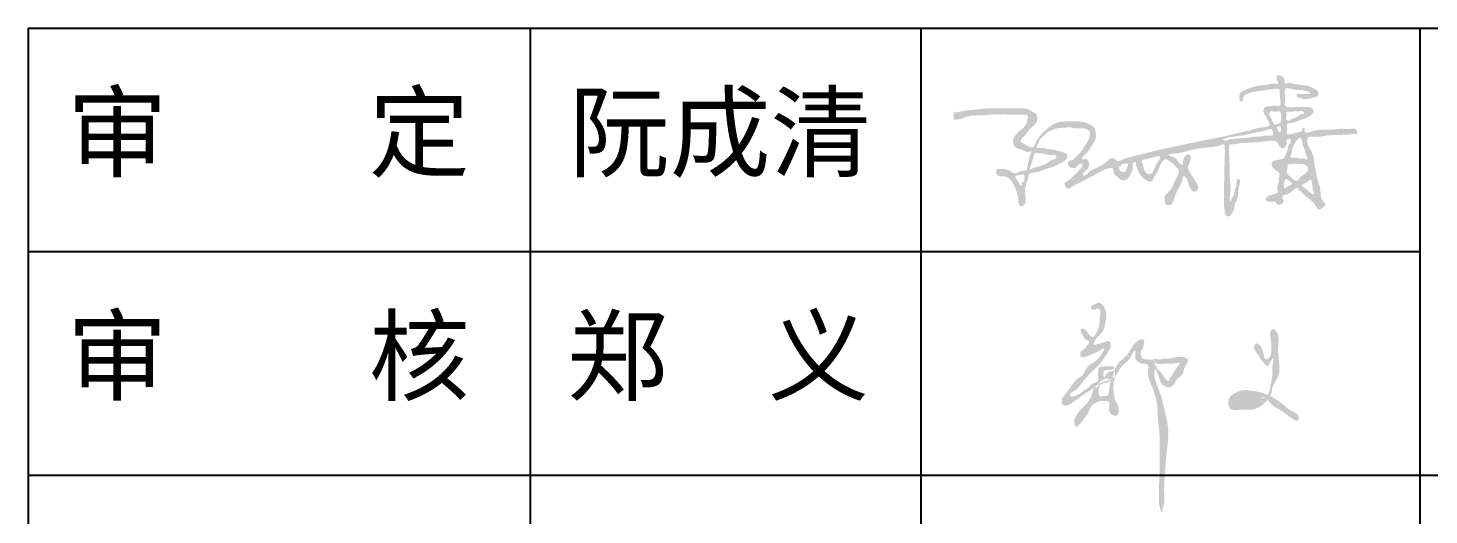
# Model space of a CAD drawing. Header units: millimetres. Extents: x 7577 to 20709, y -191 to 3630.
# Drawn here: x 9922.5 to 9991.4, y 512.1 to 536 of the extents above; entities that cross this region are included whole.
import ezdxf

# ---------------------------------------------------------------- set-up
doc = ezdxf.new("R2010")
doc.units = ezdxf.units.MM
doc.layers.add('独立基础', color=110, linetype='Continuous', lineweight=18)
doc.styles.get("Standard").update_dxf_attribs({"font": ''})
doc.styles.get('Standard').set_extended_font_data('SimSun')

# ---------------------------------------------------------------- blocks, each defined once
blk = doc.blocks.new('222')
h = blk.add_hatch(color=256)
edge = h.paths.add_edge_path()
edge.add_spline(control_points=[(563359.747, 2710283.663), (563359.754, 2710283.645), (563359.773, 2710283.611), (563359.796, 2710283.556), (563359.844, 2710283.557), (563359.852, 2710283.52), (563359.815, 2710283.491), (563359.792, 2710283.451), (563359.754, 2710283.425), (563359.732, 2710283.392), (563359.752, 2710283.345), (563359.817, 2710283.356), (563359.868, 2710283.385), (563359.936, 2710283.411), (563359.976, 2710283.435), (563360.06, 2710283.485), (563359.94, 2710283.283), (563359.822, 2710283.268), (563359.782, 2710283.132), (563359.676, 2710283.084), (563359.623, 2710282.986), (563359.56, 2710282.908), (563359.508, 2710282.852), (563359.536, 2710282.711), (563359.708, 2710282.856), (563359.804, 2710282.919), (563359.894, 2710282.976), (563359.963, 2710283.043), (563360.063, 2710283.067), (563360.108, 2710283.095), (563360.161, 2710283.111), (563360.153, 2710283.144), (563360.17, 2710283.187), (563360.098, 2710283.186), (563360.057, 2710283.166), (563360.021, 2710283.083), (563360.009, 2710283.178), (563360.048, 2710283.204), (563360.085, 2710283.2), (563360.12, 2710283.197), (563360.18, 2710283.241), (563360.063, 2710283.248), (563360.019, 2710283.239), (563359.958, 2710283.239), (563359.955, 2710283.17), (563359.954, 2710283.121), (563359.961, 2710283.054), (563359.884, 2710283.044), (563359.842, 2710282.985), (563359.779, 2710282.954), (563359.726, 2710282.902), (563359.674, 2710282.89), (563359.626, 2710282.87), (563359.601, 2710282.918), (563359.695, 2710282.952), (563359.758, 2710283.042), (563359.841, 2710283.145), (563359.942, 2710283.232), (563360.017, 2710283.323), (563360.074, 2710283.411), (563360.112, 2710283.478), (563360.102, 2710283.557), (563360.026, 2710283.535), (563359.975, 2710283.515), (563359.938, 2710283.511), (563359.889, 2710283.486), (563359.922, 2710283.574), (563359.968, 2710283.611), (563360.027, 2710283.68), (563360.043, 2710283.776), (563360.064, 2710283.867), (563360.035, 2710283.947), (563360.003, 2710283.986), (563359.962, 2710284.02), (563359.921, 2710283.984), (563359.866, 2710283.978), (563359.872, 2710283.911), (563359.923, 2710283.927), (563359.956, 2710283.945), (563359.991, 2710283.912), (563359.971, 2710283.843), (563359.977, 2710283.762), (563359.955, 2710283.676), (563359.922, 2710283.631), (563359.89, 2710283.576), (563359.84, 2710283.631), (563359.815, 2710283.665), (563359.787, 2710283.696), (563359.747, 2710283.696), (563359.744, 2710283.671), (563359.747, 2710283.663)], knot_values=[0, 0, 0, 0, 0.241435, 0.484746, 0.623163, 0.707656, 0.859364, 1.130632, 1.266284, 1.397696, 1.578053, 1.714788, 2.098146, 2.321644, 2.557336, 2.71018, 3.240053, 3.945486, 4.357315, 4.704169, 5.276311, 5.625097, 5.924092, 6.143042, 7.031049, 7.411518, 7.694128, 8.286541, 8.534452, 8.876718, 8.990982, 9.069314, 9.245559, 9.384156, 9.72695, 9.868204, 10.143063, 10.268526, 10.403122, 10.568693, 10.707615, 11.044501, 11.296022, 11.420896, 11.67919, 11.910298, 12.095827, 12.357939, 12.642186, 12.941528, 13.194372, 13.492174, 13.616504, 13.706365, 14.000866, 14.458648, 15.125703, 15.529146, 16.0541, 16.532849, 16.781793, 16.98736, 17.280773, 17.475823, 17.666565, 17.764092, 17.984698, 18.302444, 18.666186, 18.968908, 19.464105, 19.741891, 19.939271, 20.084719, 20.299491, 20.492681, 20.647522, 20.848594, 20.960857, 21.081256, 21.312365, 21.744868, 22.081391, 22.316632, 22.458736, 22.702498, 22.921557, 23.041956, 23.181602, 23.276705, 23.276705, 23.276705, 23.276705], degree=3, periodic=0)
edge = h.paths.add_edge_path()
edge.add_spline(control_points=[(563359.901, 2710282.984), (563359.895, 2710282.957), (563359.882, 2710282.901), (563359.836, 2710282.803), (563359.75, 2710282.739), (563359.693, 2710282.651), (563359.661, 2710282.591), (563359.676, 2710282.5), (563359.747, 2710282.554), (563359.783, 2710282.615), (563359.845, 2710282.683), (563359.861, 2710282.768), (563359.921, 2710282.8), (563359.977, 2710282.834), (563360.03, 2710282.825), (563360.099, 2710282.826), (563360.085, 2710282.748), (563360.084, 2710282.677), (563360.205, 2710282.616), (563360.211, 2710282.762), (563360.153, 2710282.833), (563360.145, 2710282.9), (563360.136, 2710282.991), (563360.139, 2710283.078), (563360.193, 2710283.169), (563360.238, 2710283.258), (563360.342, 2710283.318), (563360.359, 2710283.396), (563360.418, 2710283.458), (563360.384, 2710283.338), (563360.436, 2710283.297), (563360.482, 2710283.269), (563360.524, 2710283.278), (563360.575, 2710283.249), (563360.539, 2710283.158), (563360.604, 2710282.998), (563360.669, 2710282.829), (563360.67, 2710282.603), (563360.699, 2710282.432), (563360.69, 2710282.193), (563360.699, 2710281.989), (563360.684, 2710281.805), (563360.687, 2710281.695), (563360.684, 2710281.604), (563360.692, 2710281.554), (563360.721, 2710281.474), (563360.731, 2710281.55), (563360.757, 2710281.609), (563360.743, 2710281.75), (563360.758, 2710281.957), (563360.774, 2710282.205), (563360.813, 2710282.467), (563360.759, 2710282.691), (563360.716, 2710282.888), (563360.651, 2710283.042), (563360.623, 2710283.133), (563360.64, 2710283.244), (563360.694, 2710283.077), (563360.73, 2710283.005), (563360.857, 2710282.975), (563360.883, 2710283.094), (563360.979, 2710283.135), (563360.982, 2710283.219), (563361.021, 2710283.266), (563361.047, 2710283.338), (563360.968, 2710283.359), (563360.891, 2710283.357), (563360.814, 2710283.331), (563360.736, 2710283.339), (563360.688, 2710283.318), (563360.609, 2710283.346), (563360.624, 2710283.294), (563360.667, 2710283.264), (563360.744, 2710283.28), (563360.833, 2710283.27), (563360.887, 2710283.283), (563360.951, 2710283.291), (563360.883, 2710283.215), (563360.865, 2710283.16), (563360.815, 2710283.109), (563360.803, 2710283.039), (563360.734, 2710283.13), (563360.71, 2710283.178), (563360.656, 2710283.209), (563360.658, 2710283.25), (563360.624, 2710283.26), (563360.641, 2710283.289), (563360.632, 2710283.324), (563360.59, 2710283.323), (563360.551, 2710283.328), (563360.501, 2710283.323), (563360.469, 2710283.365), (563360.457, 2710283.415), (563360.492, 2710283.453), (563360.501, 2710283.494), (563360.517, 2710283.541), (563360.49, 2710283.57), (563360.446, 2710283.565), (563360.403, 2710283.529), (563360.352, 2710283.462), (563360.312, 2710283.381), (563360.246, 2710283.328), (563360.197, 2710283.281), (563360.169, 2710283.232), (563360.132, 2710283.179), (563360.15, 2710283.113), (563360.093, 2710283.079), (563360.1, 2710283.039), (563360.09, 2710283.009), (563360.09, 2710282.971), (563360.085, 2710282.931), (563360.069, 2710282.876), (563360.018, 2710282.893), (563359.962, 2710282.873), (563359.962, 2710282.936), (563359.959, 2710282.974), (563359.973, 2710283.006), (563359.995, 2710283.049), (563360.055, 2710283.029), (563360.103, 2710283.074), (563360.055, 2710283.113), (563360.006, 2710283.078), (563359.958, 2710283.044), (563359.955, 2710282.978), (563359.903, 2710282.995), (563359.901, 2710282.984)], knot_values=[0, 0, 0, 0, 0.323183, 0.688057, 1.265438, 1.578524, 1.909631, 2.137553, 2.338433, 2.686776, 3.097923, 3.378242, 3.650315, 3.875533, 4.12048, 4.315311, 4.533266, 4.864068, 5.162473, 5.685517, 5.874437, 6.293279, 6.443449, 6.976463, 7.280525, 7.702981, 8.145843, 8.602973, 8.660681, 9.028769, 9.25183, 9.489451, 9.611924, 9.755129, 10.086723, 10.535745, 11.820585, 12.197219, 13.224019, 13.880256, 15.056014, 15.658186, 16.068334, 16.396452, 16.67531, 16.862109, 16.973071, 17.319025, 17.776507, 18.557383, 19.840175, 20.730779, 21.699683, 22.548276, 23.165681, 23.643501, 23.780724, 24.220123, 24.713003, 25.008634, 25.461518, 25.835338, 26.136051, 26.345753, 26.606272, 26.822509, 27.139715, 27.569335, 27.7657, 28.039262, 28.265837, 28.390288, 28.508218, 28.886147, 29.248668, 29.554142, 29.644771, 29.833902, 30.281951, 30.566762, 30.662216, 30.983224, 31.306298, 31.498465, 31.627419, 31.724103, 31.801055, 31.96733, 32.034639, 32.265184, 32.472299, 32.558457, 32.878262, 32.953673, 33.161724, 33.386254, 33.470782, 33.590375, 33.8598, 34.125813, 34.589903, 34.917625, 35.128942, 35.398271, 35.598688, 35.869184, 36.09329, 36.243391, 36.304974, 36.469943, 36.681166, 36.828286, 37.038108, 37.217499, 37.369818, 37.62416, 37.7046, 37.791709, 38.165414, 38.282109, 38.4089, 38.706737, 38.896922, 39.12496, 39.26717, 39.26717, 39.26717, 39.26717], degree=3, periodic=0)
h = blk.add_hatch(color=256)
edge = h.paths.add_edge_path()
edge.add_spline(control_points=[(563361.872, 2710283.512), (563361.911, 2710283.494), (563361.941, 2710283.431), (563361.953, 2710283.305), (563362.042, 2710283.362), (563362.033, 2710283.464), (563362.034, 2710283.566), (563362.008, 2710283.652), (563362.059, 2710283.706), (563362.142, 2710283.619), (563362.102, 2710283.466), (563362.134, 2710283.289), (563362.135, 2710283.11), (563362.04, 2710283.01), (563362.042, 2710282.924), (563362.002, 2710282.852), (563361.94, 2710282.78), (563361.811, 2710282.709), (563361.689, 2710282.737), (563361.519, 2710282.694), (563361.507, 2710282.863), (563361.598, 2710282.926), (563361.694, 2710282.964), (563361.803, 2710282.951), (563361.895, 2710282.935), (563361.988, 2710282.904), (563362.07, 2710282.86), (563362.176, 2710282.793), (563362.256, 2710282.706), (563362.365, 2710282.673), (563362.37, 2710282.565), (563362.241, 2710282.638), (563362.174, 2710282.709), (563362.058, 2710282.756), (563362.004, 2710282.824), (563361.944, 2710282.896), (563361.891, 2710282.835), (563361.842, 2710282.796), (563361.778, 2710282.764), (563361.703, 2710282.772), (563361.637, 2710282.764), (563361.572, 2710282.813), (563361.61, 2710282.881), (563361.69, 2710282.864), (563361.778, 2710282.865), (563361.863, 2710282.862), (563361.943, 2710282.853), (563362.011, 2710282.905), (563362.02, 2710282.995), (563362.041, 2710283.079), (563362.053, 2710283.168), (563362.041, 2710283.239), (563362.08, 2710283.371), (563362.019, 2710283.299), (563361.998, 2710283.215), (563361.939, 2710283.295), (563361.898, 2710283.334), (563361.878, 2710283.389), (563361.84, 2710283.422), (563361.818, 2710283.47), (563361.839, 2710283.499), (563361.856, 2710283.529), (563361.867, 2710283.514), (563361.872, 2710283.512)], knot_values=[0, 0, 0, 0, 0.53186, 0.87731, 1.070876, 1.531475, 2.040129, 2.397091, 2.570395, 2.758382, 3.590361, 4.40019, 5.022738, 5.728825, 5.95739, 6.041425, 6.746934, 7.125305, 7.783743, 8.330377, 8.840766, 9.25301, 9.651439, 10.103146, 10.582561, 10.820404, 11.324898, 11.731594, 12.374595, 12.803262, 12.991137, 13.383763, 13.947722, 14.495838, 14.775252, 15.124929, 15.339263, 15.606432, 15.952108, 16.177767, 16.537029, 16.776266, 16.986355, 17.269054, 17.683186, 18.116106, 18.32296, 18.672638, 19.02364, 19.406844, 19.784471, 20.066283, 20.481316, 20.654596, 20.967366, 21.246804, 21.513923, 21.749379, 21.922659, 22.160326, 22.286379, 22.392707, 22.460489, 22.460489, 22.460489, 22.460489], degree=3, periodic=0)

msp = doc.modelspace()

# ---------------------------------------------------------------- hatches: boundary and pattern name
h = msp.add_hatch(color=7)
edge = h.paths.add_edge_path(flags=16)
edge.add_spline(control_points=[(9976.121, 529.139), (9976.109, 529.104), (9976.108, 529.026), (9976.186, 528.959), (9976.261, 528.91), (9976.345, 528.893), (9976.435, 528.914), (9976.46, 529.007), (9976.509, 529.083), (9976.541, 529.169), (9976.575, 529.241), (9976.547, 529.329), (9976.434, 529.329), (9976.342, 529.306), (9976.233, 529.283), (9976.203, 529.186), (9976.127, 529.204), (9976.123, 529.165), (9976.124, 529.147), (9976.121, 529.139)], knot_values=[0, 0, 0, 0, 1.094844, 2.010583, 2.936971, 3.772058, 4.559337, 5.371692, 6.406572, 7.298431, 8.125414, 8.707814, 9.723429, 10.914867, 11.774738, 12.831234, 13.232699, 13.516351, 13.791121, 13.791121, 13.791121, 13.791121], degree=3, periodic=0)
edge = h.paths.add_edge_path()
edge.add_spline(control_points=[(9967.999, 531.495), (9967.999, 531.561), (9967.994, 531.666), (9968.005, 531.767), (9967.993, 531.835), (9968.076, 531.831), (9968.261, 531.861), (9968.598, 531.941), (9969.053, 531.962), (9969.45, 532.032), (9969.815, 532.028), (9970.186, 532.027), (9970.576, 532.042), (9971.012, 532.023), (9971.325, 532.033), (9971.638, 532.02), (9971.838, 531.877), (9972.075, 531.768), (9972.141, 531.515), (9972.017, 531.215), (9971.695, 531.033), (9971.544, 530.704), (9971.328, 530.581), (9971.261, 530.381), (9971.543, 530.262), (9971.877, 530.002), (9972.018, 530.321), (9972.115, 530.551), (9972.371, 530.839), (9972.685, 531.127), (9972.998, 531.324), (9973.388, 531.411), (9973.799, 531.372), (9974.276, 531.417), (9974.628, 531.277), (9974.912, 531.141), (9974.975, 530.843), (9975.007, 530.555), (9974.809, 530.234), (9974.629, 529.929), (9974.428, 529.742), (9974.285, 529.624), (9974.346, 529.487), (9974.511, 529.591), (9974.706, 529.345), (9974.613, 529.007), (9974.37, 528.921), (9974.329, 528.813), (9974.372, 528.676), (9974.6, 528.832), (9974.721, 529.001), (9974.982, 529.076), (9975.178, 529.199), (9975.4, 529.318), (9975.57, 529.477), (9975.768, 529.628), (9975.929, 529.547), (9976.041, 529.362), (9976.316, 529.545), (9976.909, 529.699), (9977.912, 529.964), (9979.191, 530.228), (9980.421, 530.494), (9981.425, 530.673), (9982.176, 530.885), (9982.661, 530.952), (9983.035, 531.118), (9983.299, 531.085), (9983.584, 531.208), (9983.42, 531.41), (9983.375, 531.605), (9983.222, 531.762), (9983.198, 531.958), (9983.297, 532.135), (9983.551, 532.126), (9983.764, 532.198), (9984.019, 532.116), (9984.062, 532.282), (9984.047, 532.495), (9984.007, 532.714), (9984.017, 533.046), (9983.694, 532.966), (9983.41, 532.963), (9983.075, 532.876), (9982.724, 532.859), (9982.46, 532.77), (9982.258, 532.665), (9982.2, 532.522), (9982.222, 532.41), (9982.129, 532.32), (9982.032, 532.449), (9982.019, 532.586), (9982.059, 532.829), (9982.381, 532.96), (9982.711, 533.095), (9983.089, 533.183), (9983.434, 533.172), (9983.675, 533.288), (9983.987, 533.176), (9983.917, 533.379), (9983.872, 533.467), (9983.849, 533.561), (9983.882, 533.671), (9984.01, 533.658), (9984.143, 533.609), (9984.284, 533.475), (9984.245, 533.346), (9984.249, 533.204), (9984.512, 533.311), (9984.763, 533.209), (9985.116, 533.181), (9985.461, 533.137), (9985.703, 533.01), (9985.895, 532.901), (9985.94, 532.742), (9985.878, 532.632), (9985.729, 532.58), (9985.525, 532.517), (9985.288, 532.476), (9985.101, 532.507), (9984.989, 532.564), (9984.859, 532.542), (9984.839, 532.655), (9984.862, 532.791), (9985.081, 532.732), (9985.257, 532.741), (9985.393, 532.748), (9985.524, 532.716), (9985.518, 532.822), (9985.344, 532.891), (9985.106, 532.928), (9984.812, 532.93), (9984.595, 532.98), (9984.444, 533.021), (9984.293, 533.04), (9984.254, 532.884), (9984.277, 532.675), (9984.292, 532.438), (9984.24, 532.218), (9984.326, 532.125), (9984.536, 532.052), (9984.897, 532.134), (9985.265, 532.079), (9985.57, 532.106), (9985.748, 531.857), (9985.42, 531.554), (9985.012, 531.475), (9984.688, 531.314), (9984.403, 531.307), (9984.357, 531.146), (9984.412, 531.005), (9984.286, 530.667), (9984.733, 530.807), (9984.933, 530.872), (9985.148, 530.897), (9985.105, 531.055), (9985.288, 531.128), (9985.169, 530.717), (9985.868, 531.052), (9986.347, 530.934), (9987.032, 531.062), (9987.444, 530.994), (9987.696, 531.06), (9987.776, 530.976), (9987.819, 530.908), (9987.818, 530.835), (9987.799, 530.772), (9987.721, 530.78), (9987.604, 530.778), (9987.381, 530.741), (9986.959, 530.726), (9986.357, 530.731), (9985.864, 530.593), (9985.412, 530.669), (9985.313, 530.276), (9985.663, 529.893), (9985.73, 529.219), (9985.84, 528.594), (9986.054, 528.025), (9986.002, 527.564), (9986.339, 527.327), (9986.129, 527.139), (9985.884, 526.991), (9985.713, 527.492), (9985.308, 527.63), (9985.106, 527.948), (9984.93, 528.018), (9984.907, 528.201), (9984.587, 527.933), (9984.433, 527.798), (9984.135, 527.783), (9984.141, 527.596), (9984.217, 527.525), (9984.213, 527.376), (9984.067, 527.304), (9983.883, 527.282), (9983.827, 527.484), (9983.617, 527.441), (9983.47, 527.433), (9983.321, 527.505), (9983.35, 527.722), (9983.574, 527.766), (9983.735, 527.823), (9983.97, 527.889), (9983.844, 528.16), (9983.979, 528.368), (9983.936, 528.596), (9984.062, 528.838), (9983.84, 528.975), (9983.672, 529.086), (9983.579, 529.344), (9983.785, 529.502), (9983.995, 529.512), (9984.269, 529.57), (9984.308, 529.813), (9984.43, 530.009), (9984.416, 530.221), (9984.543, 530.33), (9984.591, 530.448), (9984.508, 530.54), (9984.348, 530.534), (9984.372, 530.348), (9984.346, 530.184), (9984.142, 530.008), (9983.957, 530.195), (9983.918, 530.39), (9983.633, 530.471), (9983.135, 530.373), (9982.537, 530.341), (9981.976, 530.327), (9981.74, 530.25), (9981.538, 530.284), (9981.536, 530.152), (9981.52, 529.977), (9981.536, 529.623), (9981.558, 529.165), (9981.544, 528.606), (9981.653, 528.015), (9981.54, 527.724), (9981.577, 527.433), (9981.64, 527.505), (9981.645, 527.598), (9981.732, 527.711), (9981.797, 527.875), (9981.789, 528.065), (9981.907, 528.213), (9981.873, 528.376), (9981.916, 528.471), (9981.938, 528.601), (9982.015, 528.558), (9982.101, 528.46), (9981.989, 528.165), (9981.977, 527.842), (9981.934, 527.521), (9981.781, 527.326), (9981.808, 527.09), (9981.681, 526.893), (9981.564, 526.711), (9981.397, 526.727), (9981.316, 526.866), (9981.305, 527.093), (9981.263, 527.384), (9981.29, 527.843), (9981.282, 528.394), (9981.3, 529.222), (9981.328, 529.77), (9981.312, 530.321), (9980.886, 530.134), (9980.532, 530.116), (9979.928, 530.062), (9979.458, 529.932), (9979.003, 529.816), (9978.799, 529.806), (9978.527, 529.795), (9978.653, 529.65), (9978.84, 529.664), (9979.007, 529.467), (9979.085, 529.295), (9979.284, 529.244), (9979.254, 529.468), (9979.31, 529.619), (9979.422, 529.744), (9979.602, 529.807), (9979.669, 529.555), (9979.602, 529.365), (9979.47, 529.158), (9979.57, 528.951), (9979.705, 528.718), (9979.868, 528.453), (9980.047, 528.201), (9979.969, 527.983), (9979.802, 527.901), (9979.666, 528.041), (9979.555, 528.204), (9979.518, 528.402), (9979.452, 528.568), (9979.278, 528.817), (9979.217, 528.422), (9979.077, 528.143), (9978.863, 527.761), (9978.798, 527.403), (9978.572, 527.229), (9978.37, 527.349), (9978.368, 527.535), (9978.334, 527.718), (9978.516, 527.88), (9978.715, 528.093), (9978.837, 528.426), (9978.98, 528.68), (9979.064, 528.877), (9979.054, 529.045), (9978.84, 529.232), (9978.666, 529.431), (9978.42, 529.54), (9978.299, 529.496), (9978.097, 529.227), (9978.028, 528.899), (9977.809, 528.634), (9977.803, 528.462), (9977.626, 528.42), (9977.51, 528.46), (9977.351, 528.565), (9977.172, 528.72), (9977.06, 528.955), (9977.008, 529.117), (9976.948, 529.237), (9976.955, 529.313), (9976.964, 529.403), (9976.885, 529.385), (9976.761, 529.381), (9976.819, 529.124), (9976.733, 528.885), (9976.626, 528.62), (9976.412, 528.491), (9976.196, 528.484), (9976.07, 528.659), (9975.908, 528.761), (9975.835, 528.916), (9975.85, 529.14), (9975.527, 529.072), (9975.291, 528.987), (9974.97, 528.775), (9974.579, 528.6), (9974.159, 528.343), (9973.828, 528.23), (9973.663, 528.071), (9973.553, 528.107), (9973.482, 528.2), (9973.401, 528.367), (9973.58, 528.449), (9973.74, 528.575), (9973.925, 528.749), (9974.108, 528.922), (9974.212, 529.075), (9974.308, 529.146), (9974.358, 529.256), (9974.241, 529.344), (9974.092, 529.268), (9974.016, 529.1), (9973.826, 529.085), (9973.667, 529.15), (9973.605, 529.285), (9973.629, 529.459), (9973.859, 529.477), (9974.063, 529.721), (9974.317, 529.948), (9974.453, 530.248), (9974.609, 530.43), (9974.67, 530.656), (9974.726, 530.883), (9974.545, 531.006), (9974.301, 531.098), (9974.019, 531.015), (9973.719, 531.125), (9973.482, 531.077), (9973.223, 531.076), (9972.993, 531.039), (9972.807, 530.949), (9972.634, 530.893), (9972.529, 530.775), (9972.372, 530.642), (9972.209, 530.492), (9972.167, 530.309), (9972.084, 530.227), (9972.056, 530.064), (9972.261, 530.097), (9972.436, 530.081), (9972.661, 530.018), (9972.907, 530.029), (9973.102, 529.927), (9973.283, 529.932), (9973.411, 529.856), (9973.552, 529.823), (9973.582, 529.699), (9973.575, 529.586), (9973.473, 529.459), (9973.2, 529.315), (9972.836, 529.126), (9972.427, 529.027), (9972.125, 528.887), (9971.91, 528.875), (9971.679, 528.852), (9971.657, 528.594), (9971.568, 528.357), (9971.475, 528.04), (9971.525, 527.728), (9971.549, 527.45), (9971.46, 527.251), (9971.181, 527.202), (9971.179, 527.559), (9971.126, 527.885), (9970.979, 528.228), (9970.79, 528.553), (9970.497, 528.732), (9970.206, 528.674), (9970.067, 528.837), (9970.057, 529.059), (9970.253, 529.058), (9970.465, 529.062), (9970.728, 529.029), (9971.019, 528.727), (9971.284, 529.012), (9971.607, 528.955), (9971.603, 529.215), (9971.676, 529.413), (9971.717, 529.657), (9971.773, 529.793), (9971.848, 529.964), (9971.607, 529.84), (9971.456, 529.974), (9971.236, 530.036), (9971.006, 530.09), (9970.92, 530.278), (9970.901, 530.454), (9970.98, 530.698), (9971.252, 530.931), (9971.557, 531.185), (9971.616, 531.462), (9971.677, 531.732), (9971.402, 531.729), (9971.081, 531.732), (9970.581, 531.718), (9970.077, 531.765), (9969.6, 531.69), (9969.15, 531.685), (9968.709, 531.668), (9968.344, 531.494), (9968.177, 531.486), (9967.999, 531.479), (9967.999, 531.495)], knot_values=[0, 0, 0, 0, 1.976312, 3.018367, 3.269898, 3.749702, 4.834006, 9.62362, 13.452743, 18.627688, 21.612948, 24.346242, 29.741381, 33.302581, 37.366558, 39.173731, 42.502539, 44.546889, 46.627753, 49.567369, 53.604173, 57.284866, 59.75768, 61.074803, 62.326696, 67.979375, 69.132216, 71.889253, 75.683349, 80.376133, 84.739519, 86.490853, 92.234156, 97.068019, 100.429757, 103.693796, 105.598345, 109.17742, 112.023186, 116.60901, 119.542734, 120.725083, 121.411546, 123.11809, 124.588039, 129.410696, 130.720715, 131.927345, 132.512105, 134.442431, 137.229942, 139.767682, 141.969606, 144.264473, 147.202208, 149.156303, 150.995179, 151.77243, 155.250043, 157.768724, 171.532936, 185.086132, 197.290427, 209.084545, 215.623844, 220.562481, 223.780967, 227.404624, 228.938971, 231.18602, 232.99334, 235.279714, 237.39077, 238.413247, 240.945245, 243.852354, 245.95977, 246.754168, 248.413036, 252.429649, 254.024041, 256.622344, 259.532533, 263.465936, 266.597203, 270.043433, 271.790493, 273.165009, 274.278271, 275.155617, 275.96863, 278.137574, 279.489418, 282.933465, 287.218074, 290.631735, 294.43893, 297.066035, 299.279555, 300.631477, 301.741743, 302.480205, 303.51679, 304.510579, 305.744526, 308.045667, 309.10708, 309.738011, 311.721468, 314.587144, 318.560317, 321.978382, 324.929444, 326.726307, 328.375842, 329.212915, 330.25815, 332.912487, 335.737852, 337.322197, 338.464063, 339.540303, 340.517248, 341.291475, 343.24226, 345.424661, 346.906066, 347.790693, 348.283761, 349.37956, 352.817893, 355.786154, 358.093634, 359.322049, 360.782347, 361.645093, 363.565636, 367.250663, 368.807935, 369.801923, 370.698936, 375.382624, 380.290659, 382.057817, 384.048911, 387.541174, 392.467198, 396.884683, 398.870852, 399.463262, 401.525914, 403.50169, 407.635898, 409.387035, 411.233271, 412.280452, 413.20357, 415.190434, 419.044115, 426.82695, 433.696307, 438.234604, 439.880328, 440.5342, 441.546128, 442.183141, 442.753004, 443.168649, 444.25252, 446.435187, 449.787888, 457.012911, 463.817808, 466.622312, 467.653782, 474.772731, 480.221843, 487.75307, 493.758919, 498.268061, 500.770469, 503.126663, 504.93944, 508.215227, 514.602973, 517.725651, 519.162893, 519.653701, 522.57407, 525.985365, 528.091346, 529.420767, 530.44176, 531.074818, 533.51958, 534.412854, 536.192404, 538.038156, 539.769774, 540.822907, 542.444399, 544.691107, 546.792547, 548.016807, 551.031041, 552.848139, 555.141276, 557.888754, 559.117839, 562.162851, 564.274516, 565.814007, 568.969099, 570.805367, 573.405532, 575.322644, 577.850069, 578.932876, 580.303886, 580.965396, 582.395387, 583.584192, 585.599442, 587.646145, 589.914983, 591.789159, 593.27422, 597.94608, 607.063846, 611.402782, 614.073872, 615.321987, 615.878503, 617.519975, 620.919802, 626.227157, 631.278458, 637.955565, 642.446505, 643.232821, 643.760483, 644.456326, 646.177092, 647.742257, 649.719808, 651.636288, 652.979528, 654.238301, 655.194152, 655.659487, 656.394987, 659.092563, 663.591374, 666.73103, 668.397875, 670.738048, 673.250698, 675.453964, 676.439317, 677.660828, 679.829027, 683.261807, 686.437325, 693.520123, 699.871158, 710.80178, 711.665262, 714.371367, 719.852061, 724.798696, 731.582425, 735.049173, 737.977924, 739.413207, 740.181114, 742.294893, 744.847896, 747.080249, 748.01495, 749.656081, 751.744516, 753.156469, 754.723524, 756.064382, 759.453584, 761.036376, 762.882106, 765.701193, 769.323154, 772.347842, 774.172791, 775.585183, 777.013936, 779.293074, 781.697647, 782.695741, 785.087573, 787.226283, 790.776274, 796.031545, 799.610519, 801.573474, 803.326881, 805.300637, 806.912735, 808.495868, 812.035945, 815.779267, 818.869602, 820.811829, 822.125877, 823.541907, 828.940789, 830.302191, 831.031036, 832.606796, 840.023967, 840.684534, 842.883131, 844.244533, 845.363175, 846.535711, 849.926761, 852.286909, 854.171399, 855.113645, 856.128269, 856.673621, 857.147526, 858.050728, 860.090115, 862.716938, 866.384136, 867.936357, 870.065038, 872.061231, 873.982345, 875.67185, 877.131449, 879.445427, 882.719542, 885.677448, 890.574174, 895.673374, 900.269723, 901.080783, 902.0814, 903.195863, 904.760709, 906.51745, 907.912156, 911.149921, 913.959999, 915.505406, 916.565642, 917.656816, 918.348052, 920.340725, 921.570186, 923.703426, 925.112377, 926.520541, 927.902372, 929.517787, 932.398315, 937.179688, 939.59686, 942.195605, 944.091548, 946.864224, 947.8244, 950.291283, 954.566441, 955.923755, 959.676397, 961.5313, 963.693704, 966.5664, 967.727809, 969.03891, 971.169049, 973.960761, 975.413252, 976.517354, 977.539594, 979.222904, 980.846563, 983.344484, 985.952933, 988.091281, 989.728729, 991.182119, 992.528204, 993.655163, 994.585274, 995.88215, 998.258073, 1003.821633, 1008.058251, 1010.833525, 1013.583601, 1014.67668, 1017.228742, 1019.702485, 1022.748285, 1026.782974, 1029.033757, 1031.10648, 1032.665939, 1035.775685, 1038.774974, 1043.505154, 1046.495812, 1049.996333, 1053.115253, 1054.040804, 1056.294707, 1057.620278, 1059.043068, 1062.953747, 1065.090649, 1070.123473, 1071.433068, 1073.272203, 1075.944948, 1078.502315, 1080.15249, 1081.014965, 1082.574426, 1084.823859, 1086.961129, 1089.405106, 1091.419354, 1092.609896, 1094.709199, 1098.735043, 1103.263313, 1105.737056, 1107.750914, 1109.564562, 1112.173013, 1118.219875, 1124.030812, 1127.369626, 1132.591904, 1137.489058, 1140.639116, 1143.742249, 1144.231568, 1144.231568, 1144.231568, 1144.231568], degree=3, periodic=0)
edge = h.paths.add_edge_path(flags=16)
edge.add_spline(control_points=[(9977.241, 529.4), (9977.275, 529.34), (9977.312, 529.217), (9977.333, 529.047), (9977.423, 528.91), (9977.526, 528.786), (9977.68, 528.807), (9977.788, 528.901), (9977.855, 529.069), (9977.909, 529.229), (9977.997, 529.354), (9978.057, 529.454), (9978.11, 529.539), (9978.16, 529.619), (9978.078, 529.72), (9977.891, 529.639), (9977.68, 529.619), (9977.48, 529.53), (9977.329, 529.523), (9977.229, 529.469), (9977.233, 529.414), (9977.241, 529.4)], knot_values=[0, 0, 0, 0, 2.065977, 3.778019, 5.026363, 7.020016, 7.991516, 9.334166, 11.098954, 13.338472, 14.354147, 15.643986, 16.805999, 17.506465, 18.120776, 20.055848, 22.53053, 24.848178, 26.280873, 27.23305, 27.71727, 27.71727, 27.71727, 27.71727], degree=3, periodic=0)
edge = h.paths.add_edge_path(flags=17)
edge.add_spline(control_points=[(9983.583, 531.005), (9983.609, 531.004), (9983.669, 530.957), (9983.682, 530.865), (9983.723, 530.785), (9983.664, 530.654), (9983.357, 530.742), (9983.087, 530.624), (9982.776, 530.663), (9982.525, 530.591), (9982.203, 530.585), (9981.86, 530.538), (9981.543, 530.532), (9981.34, 530.408), (9981.21, 530.515), (9981.522, 530.628), (9981.688, 530.62), (9981.97, 530.687), (9982.206, 530.686), (9982.445, 530.766), (9982.672, 530.804), (9982.922, 530.862), (9983.163, 530.901), (9983.36, 530.967), (9983.463, 531.015), (9983.536, 531.015), (9983.57, 531.006), (9983.583, 531.005)], knot_values=[0, 0, 0, 0, 0.777686, 1.929051, 2.760418, 3.308433, 5.798843, 10.064954, 12.451385, 14.874019, 17.777373, 22.090389, 25.106741, 27.549329, 27.908396, 29.455131, 33.457187, 35.066045, 37.764147, 40.527792, 42.5051, 44.669727, 48.209364, 49.784594, 50.888217, 51.544484, 51.936834, 51.936834, 51.936834, 51.936834], degree=3, periodic=0)
edge = h.paths.add_edge_path(flags=16)
edge.add_spline(control_points=[(9983.869, 531.062), (9983.881, 531.022), (9983.913, 530.953), (9983.969, 530.886), (9984.057, 530.834), (9984.077, 530.953), (9984.065, 531.026), (9984.079, 531.121), (9984.028, 531.159), (9983.96, 531.152), (9983.91, 531.132), (9983.846, 531.103), (9983.865, 531.074), (9983.869, 531.062)], knot_values=[0, 0, 0, 0, 1.245613, 2.175218, 2.84887, 3.463701, 4.88207, 5.540711, 6.008538, 6.560514, 7.449846, 7.84399, 8.22639, 8.22639, 8.22639, 8.22639], degree=3, periodic=0)
edge = h.paths.add_edge_path(flags=16)
edge.add_spline(control_points=[(9983.55, 531.853), (9983.524, 531.842), (9983.482, 531.754), (9983.536, 531.628), (9983.623, 531.516), (9983.647, 531.4), (9983.705, 531.318), (9983.755, 531.222), (9983.86, 531.242), (9983.947, 531.268), (9984.001, 531.318), (9984.072, 531.333), (9984.069, 531.394), (9984.077, 531.545), (9984.132, 531.739), (9984.009, 531.898), (9983.889, 531.876), (9983.774, 531.866), (9983.665, 531.883), (9983.596, 531.881), (9983.556, 531.886), (9983.537, 531.865), (9983.553, 531.855), (9983.55, 531.853)], knot_values=[0, 0, 0, 0, 0.861244, 2.431031, 3.852702, 5.085635, 5.85594, 6.934384, 7.860311, 8.665001, 9.656767, 10.144616, 10.436036, 11.285115, 14.912628, 15.689596, 16.719567, 18.186906, 19.266269, 19.953127, 20.276731, 20.450871, 20.557842, 20.557842, 20.557842, 20.557842], degree=3, periodic=0)
edge = h.paths.add_edge_path(flags=16)
edge.add_spline(control_points=[(9984.345, 531.81), (9984.344, 531.755), (9984.333, 531.669), (9984.329, 531.557), (9984.337, 531.463), (9984.41, 531.433), (9984.489, 531.424), (9984.57, 531.484), (9984.661, 531.54), (9984.767, 531.581), (9984.888, 531.59), (9984.942, 531.692), (9985.027, 531.734), (9985.111, 531.75), (9985.169, 531.748), (9985.235, 531.761), (9985.185, 531.822), (9985.16, 531.932), (9984.956, 531.879), (9984.778, 531.9), (9984.615, 531.864), (9984.486, 531.87), (9984.416, 531.86), (9984.344, 531.874), (9984.348, 531.834), (9984.345, 531.82), (9984.345, 531.81)], knot_values=[0, 0, 0, 0, 1.627271, 2.564917, 3.463325, 4.107991, 4.704694, 5.809748, 6.927935, 7.926836, 9.222179, 10.242214, 11.082175, 11.993147, 12.703979, 13.04412, 13.515506, 14.375081, 16.367968, 18.130075, 20.108708, 21.275945, 21.825603, 22.498973, 22.613285, 22.934178, 22.934178, 22.934178, 22.934178], degree=3, periodic=0)
edge = h.paths.add_edge_path(flags=16)
edge.add_spline(control_points=[(9984.906, 530.504), (9984.855, 530.461), (9984.769, 530.368), (9984.7, 530.188), (9984.614, 530.033), (9984.636, 529.864), (9984.548, 529.766), (9984.536, 529.662), (9984.586, 529.58), (9984.715, 529.624), (9984.887, 529.608), (9985.073, 529.519), (9985.251, 529.613), (9985.309, 529.48), (9985.424, 529.603), (9985.269, 529.748), (9985.287, 529.957), (9985.186, 530.131), (9985.123, 530.29), (9985.108, 530.421), (9985.092, 530.532), (9985.021, 530.58), (9984.913, 530.581), (9984.919, 530.516), (9984.906, 530.504)], knot_values=[0, 0, 0, 0, 2.001049, 3.674502, 5.771722, 7.156147, 8.41876, 9.470853, 10.127335, 10.852845, 13.021442, 15.353893, 16.866073, 17.608889, 18.399536, 20.205357, 22.625681, 24.41842, 26.100767, 27.697592, 28.445905, 29.247463, 30.191838, 30.721959, 30.721959, 30.721959, 30.721959], degree=3, periodic=0)
edge = h.paths.add_edge_path(flags=16)
edge.add_spline(control_points=[(9984.412, 529.191), (9984.408, 529.137), (9984.381, 529.034), (9984.337, 528.87), (9984.458, 528.747), (9984.585, 528.637), (9984.701, 528.507), (9984.89, 528.446), (9984.972, 528.607), (9985.102, 528.732), (9985.286, 528.813), (9985.379, 528.959), (9985.431, 529.11), (9985.316, 529.237), (9985.157, 529.31), (9984.953, 529.274), (9984.757, 529.342), (9984.586, 529.287), (9984.478, 529.316), (9984.397, 529.271), (9984.414, 529.219), (9984.412, 529.191)], knot_values=[0, 0, 0, 0, 1.621992, 3.308842, 4.508909, 6.438784, 8.406396, 9.887104, 11.272649, 13.072815, 15.431049, 16.969104, 18.225996, 19.790057, 21.47997, 23.344688, 25.770547, 27.41792, 28.509462, 29.001281, 29.820485, 29.820485, 29.820485, 29.820485], degree=3, periodic=0)
edge = h.paths.add_edge_path(flags=16)
edge.add_spline(control_points=[(9984.289, 528.502), (9984.254, 528.48), (9984.211, 528.38), (9984.228, 528.26), (9984.208, 528.163), (9984.242, 528.105), (9984.311, 528.106), (9984.37, 528.183), (9984.471, 528.214), (9984.557, 528.26), (9984.62, 528.312), (9984.589, 528.392), (9984.529, 528.439), (9984.464, 528.479), (9984.42, 528.527), (9984.365, 528.544), (9984.313, 528.576), (9984.276, 528.538), (9984.3, 528.508), (9984.289, 528.502)], knot_values=[0, 0, 0, 0, 1.23237, 2.862046, 3.675794, 4.080594, 4.699096, 5.35691, 6.876583, 7.681133, 8.417953, 8.942195, 9.954773, 10.679344, 11.236603, 11.826958, 12.460554, 12.741244, 13.107108, 13.107108, 13.107108, 13.107108], degree=3, periodic=0)
edge = h.paths.add_edge_path(flags=16)
edge.add_spline(control_points=[(9985.196, 528.33), (9985.163, 528.315), (9985.108, 528.288), (9985.101, 528.183), (9985.219, 528.14), (9985.323, 528.077), (9985.406, 527.979), (9985.491, 527.9), (9985.585, 527.863), (9985.649, 527.783), (9985.737, 527.848), (9985.663, 527.952), (9985.628, 528.056), (9985.639, 528.187), (9985.6, 528.312), (9985.606, 528.429), (9985.567, 528.537), (9985.478, 528.524), (9985.435, 528.467), (9985.37, 528.428), (9985.314, 528.382), (9985.264, 528.357), (9985.224, 528.344), (9985.206, 528.335), (9985.196, 528.33)], knot_values=[0, 0, 0, 0, 1.078617, 1.584482, 2.769352, 4.19498, 5.366298, 6.581313, 7.563654, 8.507528, 8.990575, 10.154726, 11.423765, 12.462376, 13.998568, 15.210379, 16.153849, 16.746294, 17.483217, 18.246977, 18.971547, 19.662222, 19.902153, 20.241453, 20.241453, 20.241453, 20.241453], degree=3, periodic=0)
edge = h.paths.add_edge_path(flags=16)
edge.add_spline(control_points=[(9971.045, 528.609), (9971.07, 528.583), (9971.11, 528.526), (9971.153, 528.44), (9971.226, 528.357), (9971.24, 528.255), (9971.392, 528.203), (9971.299, 528.424), (9971.48, 528.431), (9971.465, 528.559), (9971.472, 528.643), (9971.487, 528.739), (9971.403, 528.796), (9971.287, 528.778), (9971.18, 528.726), (9971.062, 528.751), (9971.015, 528.66), (9971.037, 528.618), (9971.045, 528.609)], knot_values=[0, 0, 0, 0, 1.076924, 2.082744, 2.865184, 4.332782, 4.901003, 6.550431, 7.733202, 8.571799, 9.759042, 10.52869, 11.144503, 12.459715, 13.851956, 14.688205, 15.691416, 16.049705, 16.049705, 16.049705, 16.049705], degree=3, periodic=0)
edge = h.paths.add_edge_path(flags=16)
edge.add_spline(control_points=[(9971.963, 529.8), (9971.942, 529.715), (9971.89, 529.542), (9971.819, 529.32), (9971.764, 529.176), (9971.697, 528.997), (9971.975, 529.14), (9972.208, 529.174), (9972.573, 529.302), (9972.797, 529.512), (9973.002, 529.551), (9973.093, 529.754), (9972.674, 529.72), (9972.411, 529.833), (9972.16, 529.81), (9971.978, 529.861), (9971.966, 529.811), (9971.963, 529.8)], knot_values=[0, 0, 0, 0, 2.639694, 5.480822, 6.640847, 7.833901, 9.379189, 12.619169, 16.706763, 20.039631, 21.716381, 22.636913, 25.384768, 29.554076, 32.467188, 33.476001, 33.820235, 33.820235, 33.820235, 33.820235], degree=3, periodic=0)

# ---------------------------------------------------------------- linework, layer by layer
at = {"color": 7}
for p, q in [((9922.51, 535.978), (9922.51, 481.078)), ((9947.184, 535.978), (9947.184, 481.078)), ((9966.378, 535.978), (9966.378, 481.078)), ((9990.9, 535.978), (9990.9, 481.078))]:
    msp.add_line(p, q, dxfattribs=at)
msp.add_lwpolyline([(9922.51, 535.978), (10107.795, 535.978)], dxfattribs=at)
at = {"color": 7, "lineweight": -3}
for points in [[(9922.51, 524.998), (9990.9, 524.998)], [(9922.51, 514.018), (10107.795, 514.018)]]:
    msp.add_lwpolyline(points, dxfattribs=at)

# ---------------------------------------------------------------- block references
at = {"layer": '独立基础', "xscale": 4.090909090130336, "yscale": 4.090909090130336, "zscale": 4.090909090130336, "rotation": 0.007458666410116618}
msp.add_blockref('222', (-2293235.894, -11087302.915), dxfattribs=at)

# ---------------------------------------------------------------- texts
at = {"color": 7, "char_height": 3.6316, "width": 75.96088, "attachment_point": 1}
for s, insert in [('\\fSimSun|b0|i0|c134|p49;审    定', (9924.421, 532.67)), ('{\\fSimSun|b0|i0|c134|p49;阮成清}', (9949.095, 532.67)), ('\\fSimSun|b0|i0|c134|p49;审    核', (9924.421, 521.69)), ('{\\fSimSun|b0|i0|c134|p49;郑  义}', (9948.988, 521.695))]:
    msp.add_mtext(s, dxfattribs=dict(at, insert=insert))

doc.saveas('drawing.dxf')
